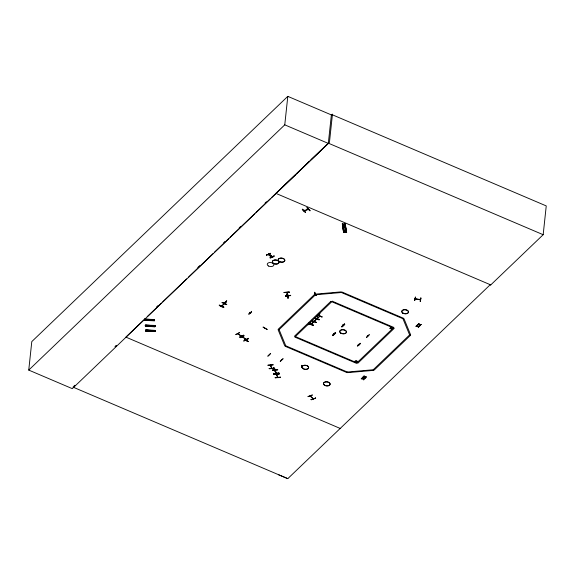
<?xml version="1.0" encoding="UTF-8"?>
<svg xmlns="http://www.w3.org/2000/svg" width="575" height="575" viewBox="0 0 575 575"><rect width="100%" height="100%" fill="white"/><g stroke="black" fill="none" stroke-linecap="round" stroke-linejoin="round"><path stroke-width="0.86" d="M144.835 319.362L144.893 320.304L154.574 320.656L154.488 319.506M144.886 320.023L144.9 320.433L154.574 320.793L154.56 320.383L144.893 320.282M154.488 319.686L144.828 319.556L144.821 319.147M145.317 325.091L145.331 325.5L155.006 325.853L154.991 325.443L145.295 325.119L145.396 326.241L155.07 326.729L145.389 326.37L145.382 325.96L155.07 326.6L154.984 325.515M145.727 330.143L155.423 330.841L155.408 330.431L145.712 330.107L155.408 330.431L155.473 331.581M145.791 331.02L155.466 331.38M154.488 319.7L144.799 319.175L154.495 319.506M225.357 302.414L225.939 302.5L225.414 302.428M249.572 312.39L249.945 312.879M309.364 323.811L309.975 323.603M318.435 315.078L319.075 314.892M333.673 333.694L333.572 334.125L334.571 334.391M343.699 325.378L343.541 325.773L342.671 325.069M367.777 336.08L367.296 335.563M490.223 284.733L490.727 284.948L543.174 234.708L546.25 205.915L331.423 114.382L328.318 143.412L72.306 388.65L28.75 370.092L31.798 341.593L287.802 96.356L331.365 114.914M219.276 304.987C218.601 305.67 223.826 307.992 223.833 307.007M221.799 305.62L221.957 305.684M222.101 302.414L226.658 304.434M224.228 303.952L224.027 303.392M225.846 302.594L225.975 302.206M226.787 300.79L223.747 303.514L226.528 300.897M235.865 334.478L239.509 332.558M238.143 333.744L238.28 333.673M240.558 337.697L244.411 335.699M237.949 333.716L241.392 336.31L241.047 335.757M241.018 336.052L241.184 335.685M242.837 336.964L242.973 336.893M243.448 335.067C243.498 337.338 234.205 338.531 243.462 335.29M244.26 340.529C257.6 334.097 234.348 346.222 248.163 338.33M244.533 339.013C243.793 339.617 248.529 342.391 248.608 341.399M245.705 339.272L245.87 338.905M251.505 311.319C252.511 311.959 248.688 314.841 248.745 313.921M249.672 312.297L250.147 312.814L249.543 312.685M246.618 340.486L247.034 339.94M248.141 338.287L248.321 338.668M266.505 255.207L270.53 253.338L266.527 254.969M271.86 256.824L268.317 254.136M268.769 253.927L272.306 256.615M274.124 255.818C274.994 256.608 269.927 258.506 270.07 257.65M28.75 370.092L284.762 124.847L287.802 96.356M264.615 328.605L265.147 328.49L264.651 328.311M267.138 329.36L263.213 327.06M270.652 353.395L267.907 355.997M267.957 365.132L273.175 364.744M269.589 354.703L269.495 354.797M269.193 368.381C273.793 369.179 279.162 367.748 269.237 368.791M270.775 365.527L270.423 365.218L270.811 365.233M271.688 368.431L271.58 367.77M271.759 367.756L271.867 368.417M277.711 369.61L272.493 369.998M274.987 370.832L273.65 367.612M273.686 367.59L273.369 367.849L274.965 371.069L273.628 367.77M278.99 373.254L273.772 373.671L273.729 373.254M274.412 367.993L274.455 368.41M273.916 374.253L279.134 373.865M274.872 369.488L274.9 369.042M275.26 370.106L275.166 370.12M284.107 292.416L289.311 291.978M275.102 370.408C274.476 368.532 276.553 375.259 276.115 372.643M276.402 373.29L276.295 372.629M290.67 295.615L285.466 296.082L285.423 295.665M276.417 374.375L277.617 377.545L277.538 376.898M277.725 376.884L277.768 377.243M287.91 295.687L286.781 292.51M286.846 294.637C290.986 305.21 283.669 288.032 287.859 298.109M278.947 372.866L278.99 373.283M283.015 358.663L280.269 361.265M287.823 295.629L287.795 295.033M287.766 295.327L287.974 295.018M288.061 296.096L287.45 296.441M281.348 360.173L281.348 359.835M287.514 296.571L288.104 296.211M280.37 377.114L280.413 377.531L275.145 377.753M280.363 377.315L275.137 377.703L280.377 377.157M290.627 295.227L290.67 295.643M302.464 209.092L305.282 212.218M303.931 210.27L303.823 210.745L308.329 209.307M303.995 210.845L304.47 210.278M304.369 210.177L304.254 210.601M305.303 212.268C300.085 206.339 302.558 210.96 305.332 212.031M307.201 207.798L310.09 210.759L306.993 207.661M307.848 209.48L307.963 208.998L307.898 209.444M308.02 209.573L308.452 209.02M308.279 209.329L308.272 208.905M308.078 209.58L308.401 208.905M308.495 209.005L308.387 209.48M301.53 366.972L301.552 366.692M301.595 366.807L302.141 367.058M307.999 324.789L310.708 322.367M308.035 324.789L310.787 322.187M308.84 323.078C308.171 323.768 313.461 326.025 313.461 325.04M332.465 114.109L329.446 142.363L296.707 173.571M311.585 320.462L311.801 320.246M311.542 323.747L311.377 323.675M314.654 292.193L316.221 295.651L314.705 292.395M315.352 293.696C315.143 294.867 315.618 293.099 314.82 293.588L314.791 294.184L341.133 291.877L341.392 292.51L341.924 291.999L403.485 318.234L402.953 318.737L403.966 318.651L410.629 334.808L409.616 334.902L373.24 369.747L373.498 370.379L347.588 372.658L347.329 372.025L346.797 372.535L285.236 346.308L285.761 345.798L279.098 329.633L278.207 329.252L314.582 294.407L315.481 294.788L341.392 292.51L402.953 318.737L409.616 334.902L410.514 335.283L374.138 370.128L373.24 369.747L347.329 372.025L285.761 345.798L284.754 345.884L278.092 329.727L279.098 329.633L315.481 294.788L315.265 293.559M313.504 321.641L313.734 321.971M313.662 321.713L311.312 324.3M314.338 320.843L313.986 321.389L316.66 318.823M319.254 319.492L314.64 317.522M308.049 396.52L312.462 394.975L308.013 396.678M316.415 322.208L316.207 322.431M316.868 316.178L319.628 313.576L317.127 316.07M317.342 315.143L322.108 316.969L317.371 314.906M317.386 314.906L322.101 316.947M317.177 318.119L316.839 318.708L319.535 316.423M317.299 318.564L317.335 318.191M310.529 396.038L310.169 396.089M317.105 316.315L319.887 313.476M315.653 398.223L311.248 399.805L311.104 399.402M315.51 397.857L315.653 398.252M332.659 335.275L335.419 332.681M332.752 335.318L335.556 332.954M334.478 334.478L334.6 334.097M341.852 326.607L344.619 324.199L341.859 326.801M342.772 324.983L342.643 325.371M343.598 325.472L342.786 325.299M344.475 323.969L341.701 326.729M354.588 361.718C355.192 359.382 359.533 361.74 356.708 362.66M360.137 343.21C361.143 343.85 357.319 346.732 357.377 345.812M358.225 344.612L358.297 344.188M363.932 379.478L363.688 379.931L362.904 378.968L361.28 378.652M361.251 378.889L361.488 378.451M361.459 378.688L362.768 378.76L362.178 377.789M366.476 337.101L366.706 337.446L369.272 334.736M362.157 378.027L362.401 377.574M365.707 377.782L365.463 378.235L364.672 377.272L363.048 376.956M363.019 377.193L363.256 376.754M364.852 378.602L363.17 378.522M363.91 379.716L363.307 378.731M363.228 376.992L364.536 377.063L363.946 376.093M363.925 376.33L364.169 375.885M363.285 378.968L364.643 378.803M366.62 376.905L364.945 376.826M365.678 378.019L365.082 377.035M365.053 377.272L366.412 377.107M391.065 327.103L389.929 328.332L392.021 329.159M391.898 329.173L389.929 328.296M414.525 300.358L415.466 297.189L414.496 300.387L414.812 300.193M414.791 300.43L415.524 297.016M415.272 298.77L415.703 299L415.775 298.576M418.693 327.024L418.449 327.477L417.658 326.514L416.034 326.197M416.005 326.435L416.243 325.996M416.214 326.233L417.522 326.312L416.94 325.335M416.911 325.572L417.155 325.127M419.915 299.194L419.858 299.597L420.469 299.575M420.842 297.807L420.404 301.264L420.131 300.984M420.462 325.328L420.217 325.781L419.434 324.817L417.802 324.501M417.781 324.738L418.011 324.3M419.606 326.147L417.932 326.068M418.665 327.261L418.068 326.277M417.989 324.537L419.297 324.616L418.708 323.639M418.679 323.876L418.923 323.43M418.039 326.514L419.398 326.348M421.374 324.451L419.7 324.372M420.44 325.572L419.836 324.58M419.815 324.817L421.173 324.652M313.691 321.691L311.032 324.243L311.291 323.998M221.44 306.18L224.193 303.672M241.565 336.274L237.834 333.68M246.086 339.537L242.528 336.9M420.102 301.221L420.864 298.015L420.404 301.257M311.751 320.469L316.387 322.446M314.597 317.745L319.082 319.873M223.776 307.251L219.219 305.232L223.797 307.201M267.936 365.305L273.154 364.917M272.471 370.171L277.696 369.768M273.901 374.411L279.119 374.102M279.112 374.037L273.887 374.418M284.093 292.574L289.297 292.136M248.558 341.622L244.461 339.25L248.587 341.636M270.609 353.582L267.885 356.241M246.474 340.4L246.955 340.292M268.072 254.473L271.623 257.133M268.259 254.351L271.817 257.011M274.289 369.387L274.915 369.452M313.361 398.842L310.342 395.988M266.477 255.149L270.502 253.273M224.401 303.765L221.691 306.223M235.815 334.657L239.646 332.652M145.748 330.287L155.423 330.647M155.466 331.488L145.798 331.229L145.734 330.079M154.495 319.779L144.814 319.326M154.538 320.44L144.864 320.052M155.006 325.658L145.31 325.263L154.984 325.623M317.062 316.257L319.822 313.655M319.722 316.236L317.005 318.78M288.01 296.52L287.608 296.563M274.843 369.473L274.332 369.502M270.588 255.667L270.185 255.81M73.614 386.486L74.908 385.25M116.315 345.582L115.022 346.818L116.287 345.568M156.422 307.165L158.362 305.303M197.814 267.512L199.755 265.65M223.689 242.729L224.983 241.493M239.207 227.858L240.501 226.622M265.082 203.076L266.376 201.839M145.288 318.528L125.882 337.115L340.709 428.655M147.229 316.674L161.453 303.039M162.747 301.803L186.681 278.875M188.622 277.021L213.196 253.474M214.489 252.238L228.721 238.603M230.014 237.367L254.588 213.821M255.882 212.585L270.113 198.957M271.407 197.714L309.17 161.539M311.089 159.706L328.347 143.175L543.174 234.708M314.64 317.702L319.118 319.837M278.415 474.698L287.795 478.644L490.252 284.704L490.762 284.912L275.935 193.38L295.406 174.814M280.248 361.502L283.022 358.879M248.723 314.158L251.519 311.513M318.873 315.258L318.528 314.963M344.252 324.07L341.471 326.693L342.082 326.952L344.835 324.343L344.231 324.092M369.243 334.693L366.491 337.317M357.355 346.049L360.151 343.404M420.426 299.704L415.236 298.95M270.458 365.254L271.63 368.367M271.853 368.381L270.559 365.499M342.621 223.632L343.613 232.494L342.427 223.459L343.138 223.639L344.497 232.516M344.935 223.668L344.346 223.653L345.755 232.523L346.639 232.537L345.223 223.675M346.682 232.523L346.121 232.537L344.77 223.661M343.951 232.501L342.549 223.639M344.13 232.494L342.722 223.625L344.116 232.487L344.533 232.494M314.266 321.468L316.89 318.888M308.373 209.465L303.967 210.838M276.424 374.303L276.683 374.354M270.085 257.873L274.103 255.976L270.099 257.895M273.592 367.799L274.699 371.062M311.118 399.654L315.531 398.101L311.075 399.639M319.571 316.092L319.484 316.423M346.121 232.537L344.698 223.668M343.972 232.508L343.598 232.48L342.262 223.632M309.436 323.675L309.724 323.977M358.699 344.648L358.39 344.497M314.784 294.019L315.258 293.998M225.479 302.299L225.932 302.472M270.351 255.437L269.919 255.588L270.387 255.415M263.07 327.146L267.145 329.54M284.028 292.459L289.297 292.222M286.53 294.903L288.125 298.116M285.416 295.888L290.612 295.428L285.473 296.067M315.208 293.998L314.841 294.163M301.76 365.348L302.773 368.618M301.573 366.987L302.098 366.943M273.7 373.491L278.94 373.118L273.722 373.506M268.784 254.114L272.32 256.795M313.174 398.863L310.184 396.046M242.564 336.928L246.258 339.458M144.828 319.556L154.502 319.908M144.878 320.203L154.574 320.591M145.374 326.14L155.049 326.521M155.494 331.523L145.798 331.222M307.014 207.848L309.882 210.788M415.215 298.792L420.404 299.553M286.788 292.431L288.075 295.643M334.348 334.463L333.694 334.01M275.188 370.077L276.402 373.24M284.762 124.847L328.318 143.412M316.315 322.525L311.571 320.634L316.236 322.597M313.433 325.277L308.782 323.322L313.397 325.285M72.968 387.104L287.795 478.644M367.411 335.793L367.827 335.973M358.218 344.598L358.635 344.77M222.237 302.5L226.794 304.534M222.108 302.594L226.665 304.613M238.014 333.996L237.755 333.816M268.949 254.042L272.507 256.745M418.902 323.668L419.671 324.609M417.127 325.364L417.903 326.305M364.14 376.122L364.917 377.063M362.372 377.818L363.148 378.76M301.738 365.326L303.061 368.597M277.696 369.854L272.478 370.243M276.618 374.325L277.854 377.466M274.404 368.223L269.179 368.582M346.509 232.437L345.058 223.574L346.33 232.523M344.598 223.574L345.992 232.429M153.503 319.47L153.597 320.555M153.999 325.407L154.093 326.499M154.416 330.395L154.51 331.488M149.292 319.312L149.385 320.397M149.787 325.249L149.881 326.341M150.204 330.244L150.298 331.329M148.307 319.276L148.4 320.361M148.81 325.213L148.896 326.305M149.227 330.201L149.313 331.293M147.437 319.247L147.531 320.332M147.933 325.184L148.027 326.277M148.35 330.172L148.443 331.265M146.452 319.204L146.546 320.297M146.956 325.148L147.042 326.241M147.373 330.136L147.459 331.229M145.798 319.183L145.892 320.275M146.294 325.127L146.388 326.212M146.711 330.115L146.805 331.2M355.343 361.344L355.896 362.128L357.125 361.876L356.572 361.093L355.343 361.344M390.648 327.851L391.208 328.634L392.438 328.375L391.877 327.592L390.648 327.851M330.869 301.343L294.493 336.195L357.851 363.192L394.227 328.339L330.869 301.343M332.3 301.221L294.86 337.087L356.421 363.314L393.861 327.448L332.3 301.221M335.16 332.781L332.379 335.405L332.982 335.671L335.743 333.054L335.16 332.781M302.939 368.51A3.364 2.027 6.1 0 0 308.559 368.014A3.364 2.027 6.1 0 0 304.498 365.226A3.364 2.027 6.1 0 0 302.939 368.51M302.939 368.611A3.349 2.02 6.1 0 0 308.538 368.115A3.349 2.02 6.1 0 0 304.491 365.341A3.349 2.02 6.1 0 0 302.939 368.611M402.744 313.044A3.349 2.02 6.1 0 0 408.343 312.548A3.349 2.02 6.1 0 0 404.297 309.774A3.349 2.02 6.1 0 0 402.744 313.044M402.744 312.944A3.364 2.027 6.1 0 0 408.365 312.448A3.364 2.027 6.1 0 0 404.304 309.659A3.364 2.027 6.1 0 0 402.744 312.944M268.59 266.038A3.349 2.02 6.1 0 0 273.887 264.989A3.349 2.02 6.1 0 0 269.222 262.595A3.349 2.02 6.1 0 0 268.59 266.038M279.5 261.69A3.349 2.02 6.1 0 0 284.798 260.64A3.349 2.02 6.1 0 0 280.133 258.247A3.349 2.02 6.1 0 0 279.5 261.69M279.507 261.575A3.364 2.027 6.1 0 0 284.819 260.525A3.364 2.027 6.1 0 0 280.14 258.125A3.364 2.027 6.1 0 0 279.507 261.575M324.393 385.171A3.349 2.02 6.1 0 0 329.993 384.675A3.349 2.02 6.1 0 0 325.946 381.901A3.349 2.02 6.1 0 0 324.393 385.171M324.401 385.063A3.364 2.027 6.1 0 0 330.021 384.567A3.364 2.027 6.1 0 0 325.96 381.778A3.364 2.027 6.1 0 0 324.401 385.063M273.7 263.573A3.349 2.02 6.1 0 0 278.99 262.523A3.349 2.02 6.1 0 0 274.332 260.13A3.349 2.02 6.1 0 0 273.7 263.573M273.7 263.465A3.364 2.027 6.1 0 0 279.019 262.408A3.364 2.027 6.1 0 0 274.34 260.008A3.364 2.027 6.1 0 0 273.7 263.465M340.702 333.062A3.349 2.02 6.1 0 0 346.301 332.566A3.349 2.02 6.1 0 0 342.254 329.791A3.349 2.02 6.1 0 0 340.702 333.062M340.702 332.961A3.364 2.027 6.1 0 0 346.322 332.465A3.364 2.027 6.1 0 0 342.262 329.676A3.364 2.027 6.1 0 0 340.702 332.961"/></g></svg>
